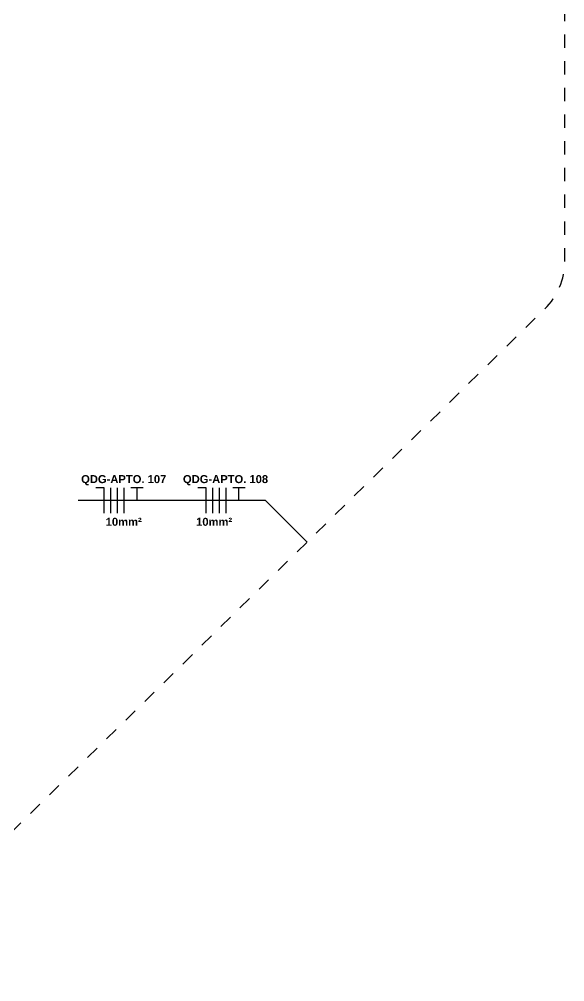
# Model space of a CAD drawing. Extents: x 1450 to 1868, y 82 to 351.
# Drawn here: x 1508.71 to 1512.8, y 133.68 to 140.9 of the extents above; entities that cross this region are included whole.
import ezdxf
from ezdxf.enums import TextEntityAlignment as Align

# ---------------------------------------------------------------- set-up
doc = ezdxf.new("R2010")
doc.units = 0
doc.header["$LTSCALE"] = 0.5
doc.linetypes.add('ELETRODUTO_PISO', pattern=[0.55, 0.4, -0.15])
doc.layers.get('0').update_dxf_attribs({"linetype": 'CONTINUOUS'})
for name, color, linetype in [('ELETRODUTO-PISO', 3, 'CONTINUOUS'), ('FIACAO', 7, 'CONTINUOUS'), ('INDICACAO_BIT_FIACAO', 7, 'CONTINUOUS'), ('INDICACAO_CIRCUITO', 2, 'CONTINUOUS'), ('LINHA_DE_CHAMADA', 7, 'CONTINUOUS')]:
    doc.layers.add(name, color=color, linetype=linetype)
doc.styles.add('Arial', font='arialbd.ttf', dxfattribs={"height": 100})

# ---------------------------------------------------------------- blocks, each defined once
blk = doc.blocks.new('*U1142', base_point=(-29024.14, 33524.53))
at = {"linetype": 'ByBlock'}
blk.add_lwpolyline([(-29024.14, 33524.53), (-28510.34, 34028.8, 0.201348), (-28495.36, 34064.48), (-28495.36, 34283.17)], format="xyb", dxfattribs=at)
blk = doc.blocks.new('*U1646', base_point=(608.67, 153.293))
for p, q in [((608.67, 153.483), (608.544, 153.483)), ((608.67, 153.103), (608.67, 153.483))]:
    blk.add_line(p, q)
blk = doc.blocks.new('*U1607', base_point=(576.818, 148.746))
blk.add_line((576.818, 148.556), (576.818, 148.936))
blk = doc.blocks.new('*U1687', base_point=(635.972, 148.746))
at = {"linetype": 'Continuous'}
for p, q in [((636.064, 148.936), (635.881, 148.936)), ((635.972, 148.746), (635.972, 148.936))]:
    blk.add_line(p, q, dxfattribs=at)
blk = doc.blocks.new('*U1689', base_point=(1510.0837, 136.2087))
at = {"xscale": 0.4999999999999999, "yscale": 0.4999999999999999, "zscale": 0.4999999999999999}
for name, p in [('*U1646', (1509.9379, 136.2087)), ('*U1607', (1509.9879, 136.2087)), ('*U1607', (1510.0379, 136.2087)), ('*U1607', (1510.0879, 136.2087)), ('*U1687', (1510.1837, 136.2087))]:
    blk.add_blockref(name, p, dxfattribs=at)
blk = doc.blocks.new('*U1690', base_point=(1511.04, 137.1474))
at = {"xscale": 0.4999999999999999, "yscale": 0.4999999999999999, "zscale": 0.4999999999999999}
for name, p in [('*U1646', (1510.8943, 137.1474)), ('*U1607', (1510.9443, 137.1474)), ('*U1607', (1510.9943, 137.1474)), ('*U1607', (1511.0443, 137.1474)), ('*U1687', (1511.14, 137.1474))]:
    blk.add_blockref(name, p, dxfattribs=at)

msp = doc.modelspace()

# ---------------------------------------------------------------- linework, layer by layer
at = {"layer": 'LINHA_DE_CHAMADA'}
msp.add_lwpolyline([(1510.8691, 136.9796), (1510.557, 137.2916), (1509.1539, 137.2916)], dxfattribs=at)

# ---------------------------------------------------------------- block references
at = {"layer": 'ELETRODUTO-PISO', "linetype": 'ELETRODUTO_PISO', "xscale": 0.01000000108748102, "yscale": 0.01000000108748102, "zscale": 0.01000000108748102}
msp.add_blockref('*U1142', (1507.5115, 133.6842), dxfattribs=at)
at = {"layer": 'FIACAO'}
for name, p in [('*U1689', (1509.4951, 137.2916)), ('*U1690', (1510.2579, 137.2916))]:
    msp.add_blockref(name, p, dxfattribs=at)

# ---------------------------------------------------------------- texts
at = {"layer": 'INDICACAO_BIT_FIACAO', "style": 'Arial'}
for p in [(1509.4951, 137.1616), (1510.1725, 137.1616)]:
    msp.add_text('10mm²', height=0.06, dxfattribs=at).set_placement(p, align=Align.TOP_CENTER)
at = {"layer": 'INDICACAO_CIRCUITO', "style": 'Arial'}
for s, p in [('QDG-APTO. 107', (1509.4951, 137.4216)), ('QDG-APTO. 108', (1510.2579, 137.4216))]:
    msp.add_text(s, height=0.06, dxfattribs=at).set_placement(p, align=Align.CENTER)

doc.saveas('drawing.dxf')
